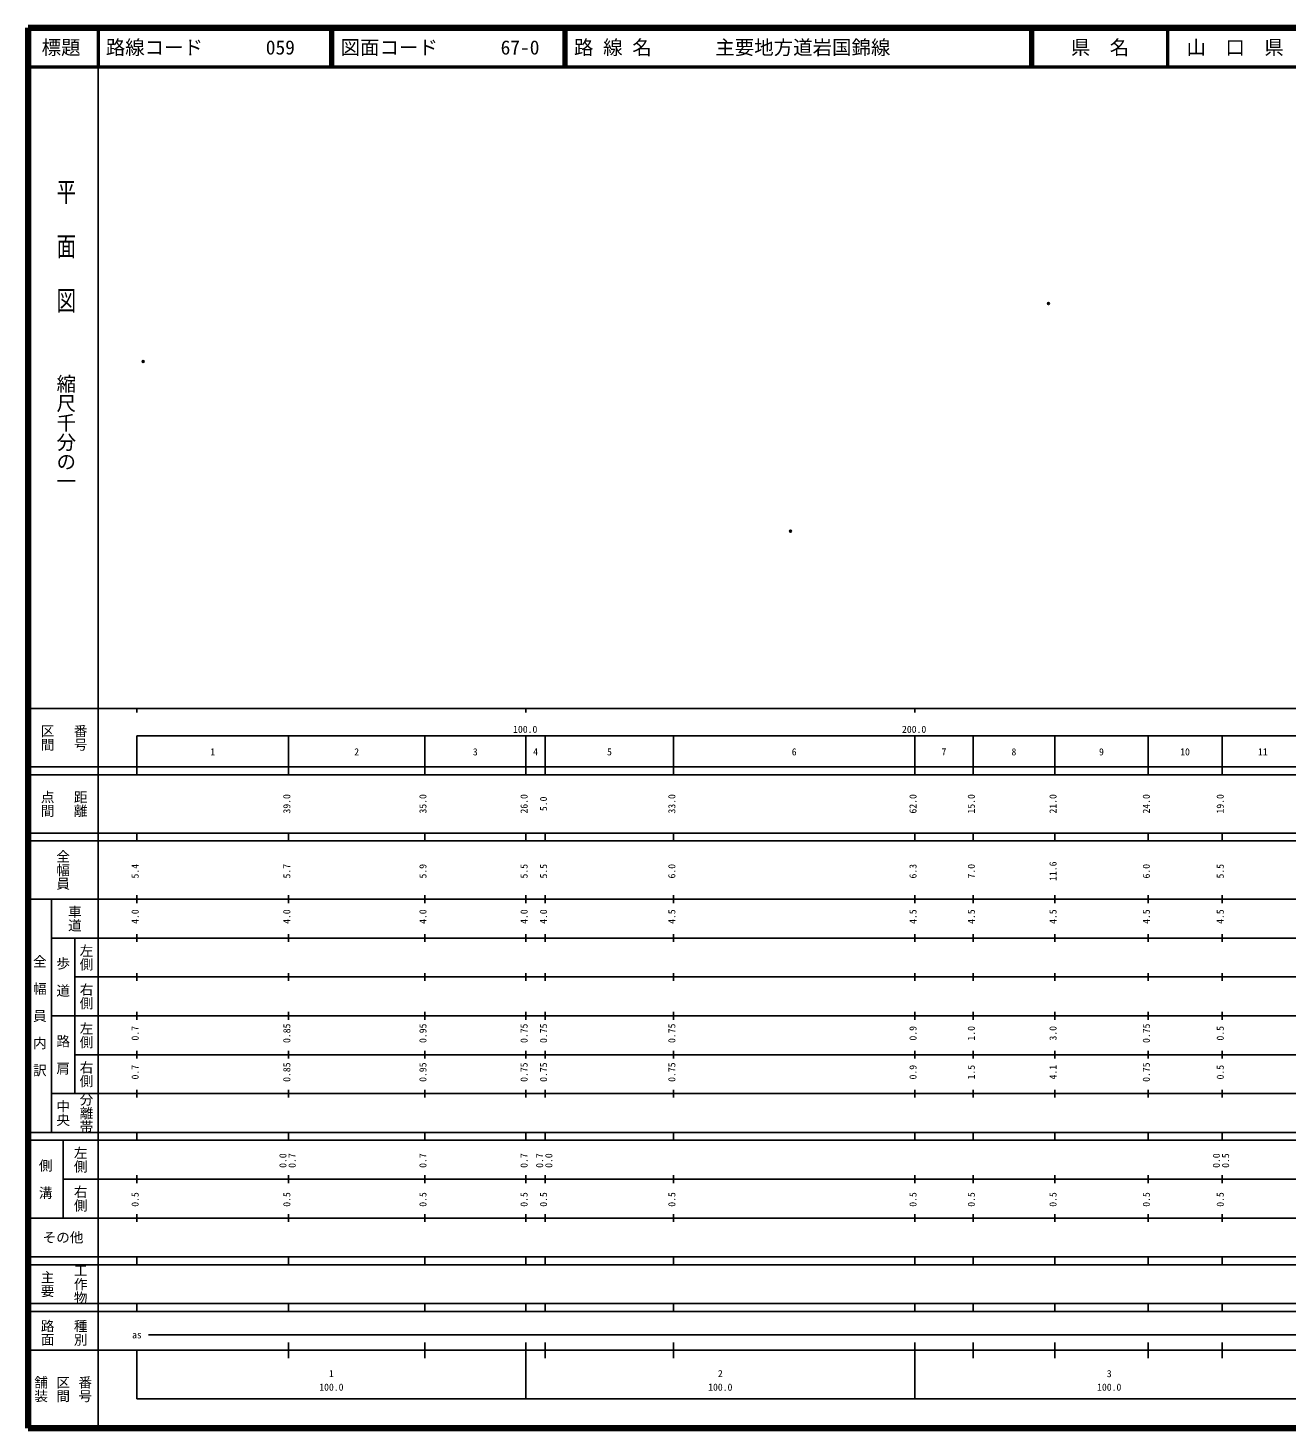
# Model space of a CAD drawing. Units: millimetres on the paper. Extents: x 40 to 680, y 20 to 380.
# Drawn here: x 40 to 363.7, y 20 to 380 of the extents above; entities that cross this region are included whole.
import ezdxf
from ezdxf.enums import TextEntityAlignment as Align

# ---------------------------------------------------------------- set-up
doc = ezdxf.new("R2010")
doc.units = ezdxf.units.MM
doc.header["$PDMODE"] = 32
doc.header["$PDSIZE"] = 0.5
doc.layers.add('M-OTRS', color=6, linetype='Continuous')
doc.layers.add('M-TTL-TXT', color=7, linetype='Continuous')
for name, color, linetype, lineweight in [('M-TTL', 2, 'Continuous', 140), ('M-TTL-BAND', 7, 'Continuous', 25), ('M-TTL-LINE', 7, 'Continuous', 50)]:
    doc.layers.add(name, color=color, linetype=linetype, lineweight=lineweight)
doc.styles.add('@ＭＳ ゴシック', font='')
doc.styles.add('ＭＳ ゴシック', font='')
doc.styles.get('@ＭＳ ゴシック').set_extended_font_data('@MS Gothic')
doc.styles.get('ＭＳ ゴシック').set_extended_font_data('MS Gothic')

msp = doc.modelspace()

# ---------------------------------------------------------------- linework, layer by layer
at = {"layer": 'M-OTRS'}
for p in [(302.383, 309.135), (69.619, 294.245), (236.066, 250.611)]:
    msp.add_point(p, dxfattribs=at)
at = {"layer": 'M-TTL'}
for p, q in [((40, 380), (40, 20)), ((680, 380), (40, 380)), ((40, 20), (680, 20))]:
    msp.add_line(p, q, dxfattribs=at)
at = {"layer": 'M-TTL-BAND'}
for p, q in [((58, 370), (58, 20)), ((40, 205), (579, 205)), ((68, 205), (68, 204)), ((168, 205), (168, 204)), ((268, 205), (268, 204)), ((68, 198), (579, 198)), ((68, 198), (68, 188)), ((107, 188), (107, 198)), ((142, 188), (142, 198)), ((168, 188), (168, 198)), ((173, 188), (173, 198)), ((206, 188), (206, 198)), ((268, 188), (268, 198)), ((283, 188), (283, 198)), ((304, 188), (304, 198)), ((328, 188), (328, 198)), ((347, 188), (347, 198)), ((40, 190), (579, 190)), ((40, 188), (579, 188)), ((40, 173), (579, 173)), ((68, 171), (68, 173)), ((107, 171), (107, 173)), ((142, 171), (142, 173)), ((168, 171), (168, 173)), ((173, 171), (173, 173)), ((206, 171), (206, 173)), ((268, 171), (268, 173)), ((283, 171), (283, 173)), ((304, 171), (304, 173)), ((328, 171), (328, 173)), ((347, 171), (347, 173)), ((40, 171), (579, 171)), ((40, 156), (579, 156)), ((46, 96), (46, 156)), ((68, 155), (68, 157)), ((107, 155), (107, 157)), ((142, 155), (142, 157)), ((168, 155), (168, 157)), ((173, 155), (173, 157)), ((206, 155), (206, 157)), ((268, 155), (268, 157)), ((283, 155), (283, 157)), ((304, 155), (304, 157)), ((328, 155), (328, 157)), ((347, 155), (347, 157)), ((46, 146), (579, 146)), ((52, 146), (52, 106)), ((68, 145), (68, 147)), ((107, 145), (107, 147)), ((142, 145), (142, 147)), ((168, 145), (168, 147)), ((173, 145), (173, 147)), ((206, 145), (206, 147)), ((268, 145), (268, 147)), ((283, 145), (283, 147)), ((304, 145), (304, 147)), ((328, 145), (328, 147)), ((347, 145), (347, 147)), ((68, 135), (68, 137)), ((107, 135), (107, 137)), ((142, 135), (142, 137)), ((168, 135), (168, 137)), ((173, 135), (173, 137)), ((206, 135), (206, 137)), ((268, 135), (268, 137)), ((283, 135), (283, 137)), ((304, 135), (304, 137)), ((328, 135), (328, 137)), ((347, 135), (347, 137)), ((52, 136), (579, 136)), ((46, 126), (579, 126)), ((68, 125), (68, 127)), ((107, 125), (107, 127)), ((142, 125), (142, 127)), ((168, 125), (168, 127)), ((173, 125), (173, 127)), ((206, 125), (206, 127)), ((268, 125), (268, 127)), ((283, 125), (283, 127)), ((304, 125), (304, 127)), ((328, 125), (328, 127)), ((347, 125), (347, 127)), ((52, 116), (579, 116)), ((68, 115), (68, 117)), ((107, 115), (107, 117)), ((142, 115), (142, 117)), ((168, 115), (168, 117)), ((173, 115), (173, 117)), ((206, 115), (206, 117)), ((268, 115), (268, 117)), ((283, 115), (283, 117)), ((304, 115), (304, 117)), ((328, 115), (328, 117)), ((347, 115), (347, 117)), ((46, 106), (579, 106)), ((68, 105), (68, 107)), ((107, 105), (107, 107)), ((142, 105), (142, 107)), ((168, 105), (168, 107)), ((173, 105), (173, 107)), ((206, 105), (206, 107)), ((268, 105), (268, 107)), ((283, 105), (283, 107)), ((304, 105), (304, 107)), ((328, 105), (328, 107)), ((347, 105), (347, 107)), ((40, 96), (579, 96)), ((40, 94), (579, 94)), ((49, 94), (49, 74)), ((68, 94), (68, 96)), ((107, 94), (107, 96)), ((142, 94), (142, 96)), ((168, 94), (168, 96)), ((173, 94), (173, 96)), ((206, 94), (206, 96)), ((268, 94), (268, 96)), ((283, 94), (283, 96)), ((304, 94), (304, 96)), ((328, 94), (328, 96)), ((347, 94), (347, 96)), ((49, 84), (579, 84)), ((68, 83), (68, 85)), ((107, 83), (107, 85)), ((142, 83), (142, 85)), ((168, 83), (168, 85)), ((173, 83), (173, 85)), ((206, 83), (206, 85)), ((268, 83), (268, 85)), ((283, 83), (283, 85)), ((304, 83), (304, 85)), ((328, 83), (328, 85)), ((347, 83), (347, 85)), ((40, 74), (579, 74)), ((68, 73), (68, 75)), ((107, 73), (107, 75)), ((142, 73), (142, 75)), ((168, 73), (168, 75)), ((173, 73), (173, 75)), ((206, 73), (206, 75)), ((268, 73), (268, 75)), ((283, 73), (283, 75)), ((304, 73), (304, 75)), ((328, 73), (328, 75)), ((347, 73), (347, 75)), ((40, 64), (579, 64)), ((40, 62), (579, 62)), ((68, 62), (68, 64)), ((107, 62), (107, 64)), ((142, 62), (142, 64)), ((168, 62), (168, 64)), ((173, 62), (173, 64)), ((206, 62), (206, 64)), ((268, 62), (268, 64)), ((283, 62), (283, 64)), ((304, 62), (304, 64)), ((328, 62), (328, 64)), ((347, 62), (347, 64)), ((40, 52), (579, 52)), ((68, 50), (68, 52)), ((107, 50), (107, 52)), ((142, 50), (142, 52)), ((168, 50), (168, 52)), ((173, 50), (173, 52)), ((206, 50), (206, 52)), ((268, 50), (268, 52)), ((283, 50), (283, 52)), ((304, 50), (304, 52)), ((328, 50), (328, 52)), ((347, 50), (347, 52)), ((40, 50), (579, 50)), ((71, 44), (565, 44)), ((40, 40), (579, 40)), ((68, 40), (68, 27.5)), ((107, 38), (107, 42)), ((142, 38), (142, 42)), ((168, 27.5), (168, 42)), ((173, 38), (173, 42)), ((206, 38), (206, 42)), ((268, 27.5), (268, 42)), ((283, 38), (283, 42)), ((304, 38), (304, 42)), ((328, 38), (328, 42)), ((347, 38), (347, 42)), ((68, 27.5), (579, 27.5))]:
    msp.add_line(p, q, dxfattribs=at)
at = {"layer": 'M-TTL-LINE'}
for p, q in [((58, 380), (58, 370)), ((117.75, 380), (117.75, 370)), ((118.25, 380), (118.25, 370)), ((177.75, 380), (177.75, 370)), ((178.25, 380), (178.25, 370)), ((297.75, 380), (297.75, 370)), ((298.25, 380), (298.25, 370)), ((333, 380), (333, 370)), ((40, 370), (680, 370))]:
    msp.add_line(p, q, dxfattribs=at)

# ---------------------------------------------------------------- texts
at = {"layer": 'M-TTL-BAND', "style": '@ＭＳ ゴシック', "width": 1.4}
msp.add_text('平  面  図', height=3.666, rotation=270, dxfattribs=at).set_placement((49.777, 306.475), align=Align.MIDDLE_RIGHT)
at = {"layer": 'M-TTL-BAND', "style": '@ＭＳ ゴシック'}
msp.add_text('縮尺千分の一', height=3.666, rotation=270, dxfattribs=at).set_placement((49.777, 261.03), align=Align.MIDDLE_RIGHT)
for s, p in [('区間', (45, 197.5)), ('番号', (53.5, 197.5)), ('点間', (45, 180.5)), ('距離', (53.5, 180.5)), ('全幅員', (49, 163.5)), ('車道', (52, 151)), ('左側', (55, 141)), ('全\u3000幅\u3000員\u3000内\u3000訳', (43, 126)), ('歩\u3000道', (49, 136)), ('右側', (55, 131)), ('左側', (55, 121)), ('路\u3000肩', (49, 116)), ('右側', (55, 111)), ('分離帯', (55, 101)), ('中央', (49, 101)), ('左側', (53.5, 89)), ('側\u3000溝', (44.5, 84)), ('右側', (53.5, 79)), ('工作物', (53.5, 57)), ('主要', (45, 57)), ('路面', (45, 44.5)), ('種別', (53.5, 44.5)), ('舗装', (43.333, 30)), ('区間', (49, 30)), ('番号', (54.667, 30))]:
    msp.add_text(s, height=2.566, rotation=270, dxfattribs=at).set_placement(p, align=Align.MIDDLE_CENTER)
at = {"layer": 'M-TTL-BAND', "style": 'ＭＳ ゴシック'}
for s, p in [('100.0', (167.844, 198.195)), ('200.0', (267.844, 198.195)), ('1', (87.5, 192.405)), ('2', (124.5, 192.405)), ('3', (155, 192.405)), ('4', (170.5, 192.405)), ('5', (189.5, 192.405)), ('6', (237, 192.405)), ('7', (275.5, 192.405)), ('8', (293.5, 192.405)), ('9', (316, 192.405)), ('10', (337.5, 192.405)), ('11', (357.5, 192.405)), ('as', (68, 42.5)), ('1', (118, 32.523)), ('2', (218, 32.523)), ('3', (318, 32.523)), ('100.0', (118, 29.033)), ('100.0', (218, 29.033)), ('100.0', (318, 29.033))]:
    msp.add_text(s, height=1.833, dxfattribs=at).set_placement(p, align=Align.BOTTOM_CENTER)
for s, p in [('39.0', (108, 180.5)), ('35.0', (143, 180.5)), ('26.0', (169, 180.5)), ('5.0', (174, 180.5)), ('33.0', (207, 180.5)), ('62.0', (269, 180.5)), ('15.0', (284, 180.5)), ('21.0', (305, 180.5)), ('24.0', (329, 180.5)), ('19.0', (348, 180.5)), ('5.4', (69, 163.174)), ('5.7', (108, 163.174)), ('5.9', (143, 163.174)), ('5.5', (169, 163.174)), ('5.5', (174, 163.174)), ('6.0', (207, 163.174)), ('6.3', (269, 163.174)), ('7.0', (284, 163.174)), ('11.6', (305, 163.174)), ('6.0', (329, 163.174)), ('5.5', (348, 163.174)), ('4.0', (69, 151.5)), ('4.0', (108, 151.5)), ('4.0', (143, 151.5)), ('4.0', (169, 151.5)), ('4.0', (174, 151.5)), ('4.5', (207, 151.5)), ('4.5', (269, 151.5)), ('4.5', (284, 151.5)), ('4.5', (305, 151.5)), ('4.5', (329, 151.5)), ('4.5', (348, 151.5)), ('0.7', (69, 121.5)), ('0.85', (108, 121.5)), ('0.95', (143, 121.5)), ('0.75', (169, 121.5)), ('0.75', (174, 121.5)), ('0.75', (207, 121.5)), ('0.9', (269, 121.5)), ('1.0', (284, 121.5)), ('3.0', (305, 121.5)), ('0.75', (329, 121.5)), ('0.5', (348, 121.5)), ('0.7', (69, 111.5)), ('0.85', (108, 111.5)), ('0.95', (143, 111.5)), ('0.75', (169, 111.5)), ('0.75', (174, 111.5)), ('0.75', (207, 111.5)), ('0.9', (269, 111.5)), ('1.5', (284, 111.5)), ('4.1', (305, 111.5)), ('0.75', (329, 111.5)), ('0.5', (348, 111.5)), ('0.0', (107, 88.764)), ('0.7', (109.37, 88.764)), ('0.7', (143, 88.764)), ('0.7', (169, 88.764)), ('0.7', (173, 88.764)), ('0.0', (175.37, 88.764)), ('0.0', (347, 88.764)), ('0.5', (349.37, 88.764)), ('0.5', (69, 78.764)), ('0.5', (108, 78.764)), ('0.5', (143, 78.764)), ('0.5', (169, 78.764)), ('0.5', (174, 78.764)), ('0.5', (207, 78.764)), ('0.5', (269, 78.764)), ('0.5', (284, 78.764)), ('0.5', (305, 78.764)), ('0.5', (329, 78.764)), ('0.5', (348, 78.764))]:
    msp.add_text(s, height=1.833, rotation=90, dxfattribs=at).set_placement(p, align=Align.BOTTOM_CENTER)
msp.add_text('その他', height=2.566, dxfattribs=at).set_placement((49, 69), align=Align.MIDDLE_CENTER)
at = {"layer": 'M-TTL-TXT', "style": 'ＭＳ ゴシック'}
for s, p in [('標題', (48.5, 375)), ('県\u3000名', (315.625, 375)), ('山\u3000口\u3000県', (350.375, 375))]:
    msp.add_text(s, height=3.666, dxfattribs=at).set_placement(p, align=Align.MIDDLE_CENTER)
for s, p in [('路線コード', (60, 375)), ('059', (101.142, 375)), ('図面コード', (120.38, 375)), ('67-0', (161.521, 375)), ('路 線 名', (180.38, 375)), ('主要地方道岩国錦線', (216.734, 375))]:
    msp.add_text(s, height=3.666, dxfattribs=at).set_placement(p, align=Align.MIDDLE_LEFT)

doc.saveas('drawing.dxf')
